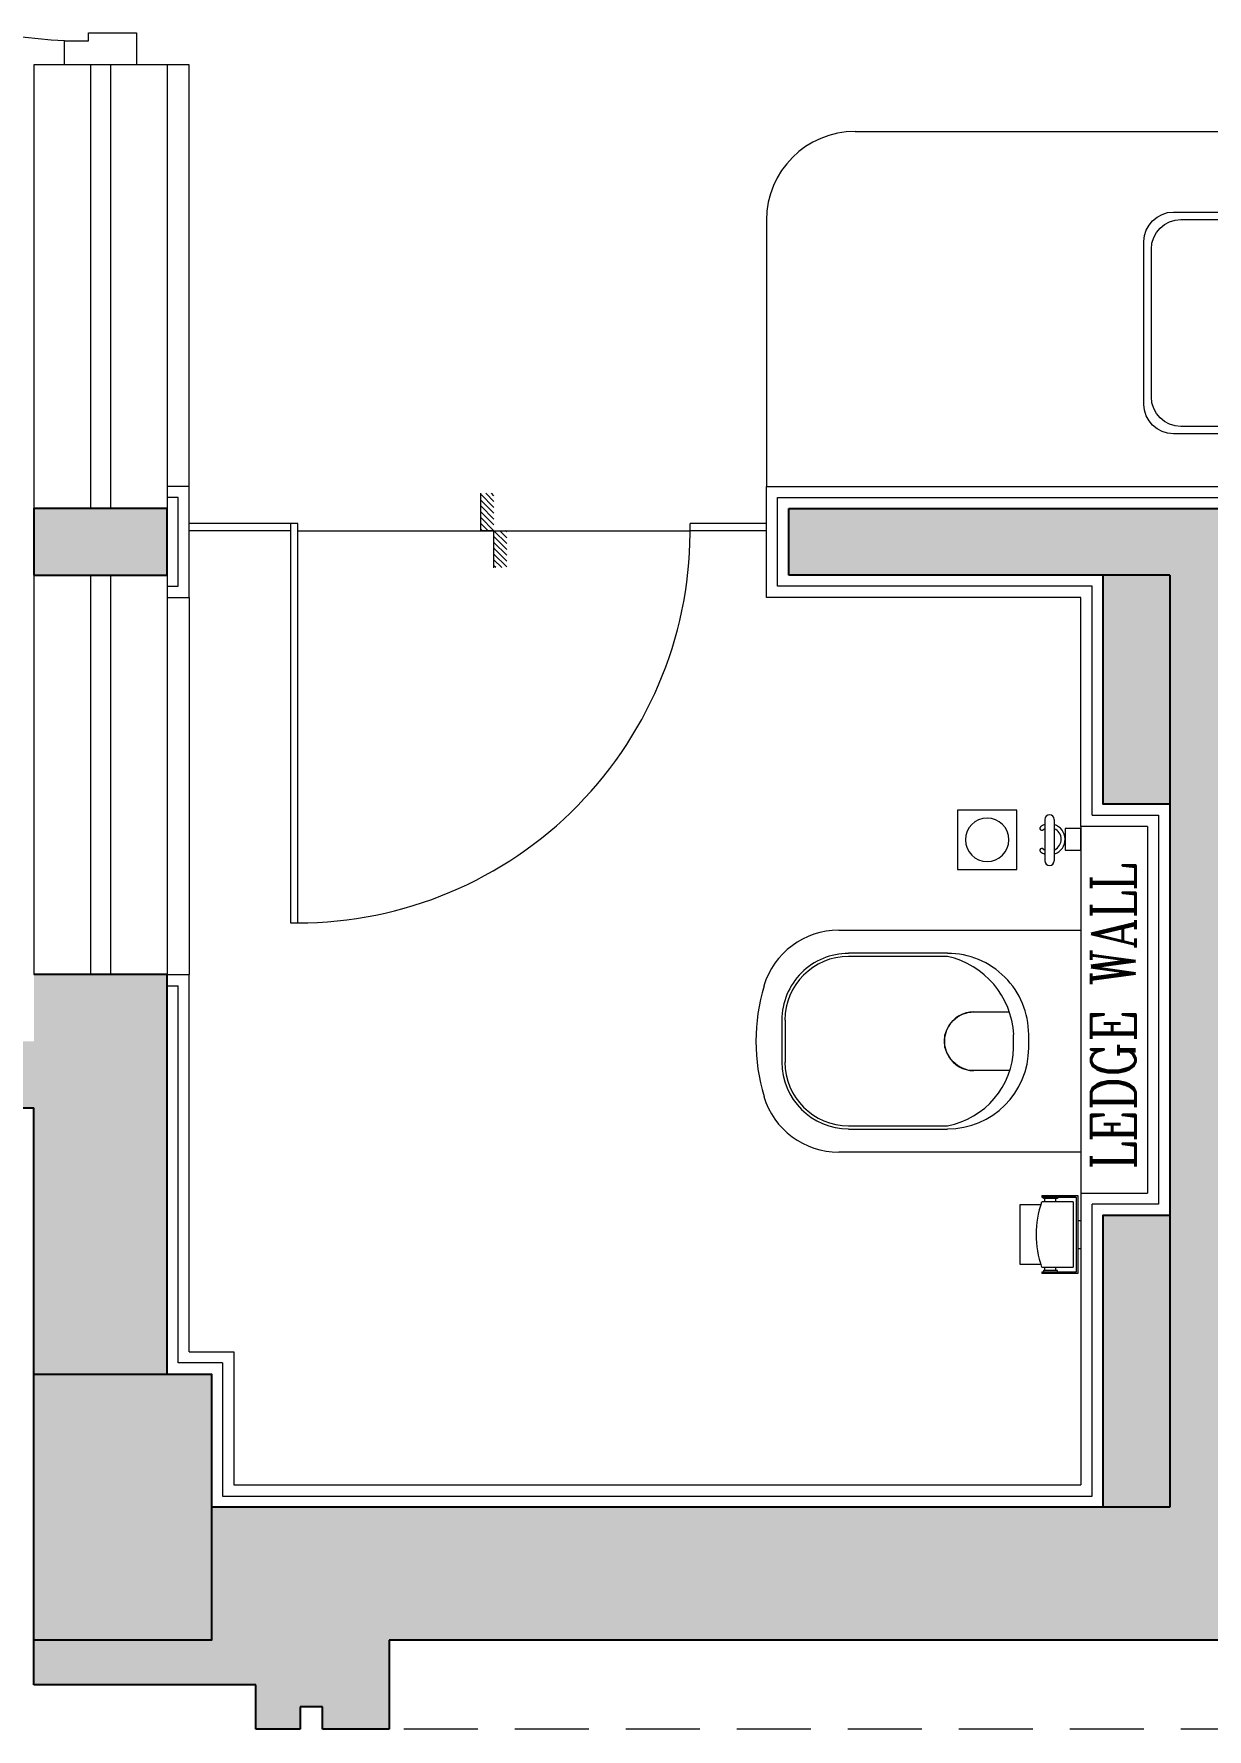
# Model space of a CAD drawing. Header units: inches. Extents: x 211391 to 214260, y -106888 to -102532.
# Drawn here: x 213129.9 to 213209.2, y -104890 to -104775.4 of the extents above; entities that cross this region are included whole.
import ezdxf

# ---------------------------------------------------------------- set-up
doc = ezdxf.new("R2010")
doc.units = ezdxf.units.IN
doc.header["$MEASUREMENT"] = 0
doc.linetypes.add('0226--P-00-GA 18.02.10$0$DASH', pattern=[0.35, 0.25, -0.1])
doc.linetypes.add('HIDDEN', pattern=[0.375, 0.25, -0.125])
doc.layers.get('0').update_dxf_attribs({"color": 4})
for name, color, linetype, lineweight in [('BEAM', 90, '0226--P-00-GA 18.02.10$0$DASH', 25), ('counter', 177, 'Continuous', 13), ('DOOR', 2, 'Continuous', 9), ('DROP', 1, 'Continuous', 5), ('FIXTURES', 8, 'Continuous', 9), ('GLASS', 4, 'Continuous', 18), ('HATCH', 251, 'Continuous', 13), ('HIDDEN', 8, 'Continuous', 13), ('STONE', 1, 'Continuous', 18), ('TEXT', 3, 'Continuous', 9), ('WALL', 5, 'Continuous', 25), ('window', 1, 'Continuous', 18)]:
    doc.layers.add(name, color=color, linetype=linetype, lineweight=lineweight)
doc.layers.add('COLUMN', color=6, linetype='Continuous')
doc.layers.get('BEAM').off()
doc.styles.add('dimtext', font='segoeuil.ttf', dxfattribs={"width": 0.8, "height": 3})

# ---------------------------------------------------------------- blocks, each defined once
blk = doc.blocks.new('79')
at = {"layer": 'COLUMN', "ltscale": 20, "true_color": 0xdd22ba}
h = blk.add_hatch(color=212, dxfattribs=at)
h.dxf.hatch_style = 1
h.paths.add_polyline_path([(213141.89, -104884.04), (213141.89, -104866.04), (213129.89, -104866.04), (213129.89, -104884.04)])
at = {"layer": 'COLUMN', "ltscale": 20}
blk.add_lwpolyline([(213129.89, -104866.04), (213141.89, -104866.04), (213141.89, -104884.04), (213129.89, -104884.04)], close=True, dxfattribs=at)
blk = doc.blocks.new('DOOR 3 L')
at = {"layer": 'DOOR'}
for points in [[(1.5, -4.54), (1.5, -3.04), (2, -3.04), (2, -0.04), (0, -0.04), (0, -4.54)], [(34.5, -4.54), (34.5, -3.04), (34, -3.04), (34, -0.04), (36, -0.04), (36, -4.54)]]:
    blk.add_lwpolyline(points, close=True, dxfattribs=at)
blk.add_lwpolyline([(34.5, -4.54, -0.400224), (1.5, -36.04), (1.5, -4.54), (3, -4.54), (3, -36.01)], format="xyb", dxfattribs=at)
blk = doc.blocks.new('RJeaT')
at = {"layer": 'FIXTURES', "ltscale": 0.2}
for p, q in [((1938.58, 410.34), (1938.58, 415.34)), ((1938.58, 415.34), (1940.88, 415.34)), ((1938.68, 410.44), (1938.68, 415.24)), ((1938.68, 415.24), (1940.88, 415.24)), ((1940.88, 414.94), (1938.88, 414.94)), ((1938.88, 410.74), (1938.88, 414.94)), ((1939.88, 415.24), (1939.88, 415.14)), ((1939.88, 415.14), (1940.78, 415.14)), ((1939.98, 415.14), (1939.98, 414.94)), ((1940.68, 415.14), (1940.68, 414.94)), ((1940.78, 415.14), (1940.78, 415.24)), ((1940.88, 415.24), (1940.88, 415.34)), ((1942.28, 414.74), (1940.98, 414.74)), ((1942.28, 410.94), (1942.28, 414.74)), ((1938.58, 413.74), (1938.38, 413.74)), ((1938.38, 411.94), (1938.38, 413.74)), ((1938.58, 411.94), (1938.38, 411.94)), ((1940.88, 410.34), (1938.58, 410.34)), ((1940.88, 410.44), (1938.68, 410.44)), ((1938.68, 410.44), (1940.88, 410.44)), ((1938.88, 410.74), (1940.88, 410.74)), ((1939.88, 410.44), (1939.88, 410.54)), ((1939.88, 410.54), (1940.78, 410.54)), ((1939.98, 410.74), (1939.98, 410.54)), ((1940.68, 410.74), (1940.68, 410.54)), ((1940.78, 410.54), (1940.78, 410.44)), ((1940.88, 410.34), (1940.88, 410.44)), ((1940.98, 410.94), (1942.28, 410.94)), ((1942.48, 389.48), (1942.48, 385.68)), ((1946.28, 389.48), (1942.48, 389.48)), ((1946.28, 385.68), (1946.28, 389.48)), ((1940.08, 386.28), (1940.08, 388.92)), ((1939.38, 388.25), (1938.38, 388.25)), ((1938.38, 388.25), (1938.38, 386.85)), ((1939.38, 386.85), (1939.38, 388.25)), ((1938.38, 386.85), (1939.38, 386.85)), ((1942.48, 385.68), (1946.28, 385.68))]:
    blk.add_line(p, q, dxfattribs=at)
at = {"layer": 'FIXTURES'}
for p, q in [((1938.38, 407.57), (1953.87, 407.57)), ((1938.38, 393.37), (1938.38, 407.57)), ((1953.24, 406.09), (1946.91, 406.09)), ((1953.24, 405.88), (1946.91, 405.88)), ((1942.93, 402.34), (1945.23, 402.34)), ((1942.93, 402.34), (1945.23, 402.34)), ((1957.3, 400.47), (1957.3, 401.81)), ((1957.51, 400.47), (1957.51, 401.81)), ((1941.71, 400.89), (1941.71, 400.04)), ((1942.68, 400.89), (1942.68, 400.04)), ((1957.3, 399.12), (1957.3, 400.47)), ((1957.51, 399.12), (1957.51, 400.47)), ((1945.23, 398.59), (1942.96, 398.59)), ((1945.23, 398.59), (1942.96, 398.59)), ((1946.91, 395.05), (1953.24, 395.05)), ((1946.91, 394.84), (1953.24, 394.84)), ((1953.87, 393.37), (1938.38, 393.37))]:
    blk.add_line(p, q, dxfattribs=at)
at = {"layer": 'FIXTURES', "ltscale": 0.2, "extrusion": (0, 0, -1)}
blk.add_line((1940.68, 386.28), (1940.68, 388.92), dxfattribs=at)
at = {"layer": 'FIXTURES'}
for centre, start, end in [((1953.87, 402.57), 16.6739, 90), ((1953.87, 398.37), 270, 343.3261)]:
    blk.add_arc(centre, 5, start, end, dxfattribs=at)
at = {"layer": 'FIXTURES', "ltscale": 0.2}
for centre, start, end in [((1940.38, 388.92), 0, 180), ((1940.38, 386.28), 180, 0)]:
    blk.add_arc(centre, 0.3, start, end, dxfattribs=at)
for centre, major_axis, ratio, start_param, end_param in [((1935.08, 412.84), (0, 6.17), 0.999988, 4.36874, 5.056072), ((1940.38, 387.55), (0, 0.991), 0.999988, 0.339854, 2.833873), ((1940.38, 387.55), (0, 0.991), 0.999988, -0.626784, -0.307745), ((1940.38, 387.55), (0, 0.743), 0.999988, 0.460571, 2.725879), ((1940.38, 387.55), (-0.525, 0.525), 1, -1.412135, -1.201093), ((1940.88, 388.25), (0, 0.124), 0.999988, 2.220239, 5.656431), ((1940.38, 387.55), (-0.525, 0.525), 1, 2.771889, 3.025893), ((1940.38, 387.55), (0, 0.991), 0.999988, 3.449295, 3.7684), ((1940.88, 386.85), (0, 0.124), 0.999988, 3.768369, 7.204495)]:
    blk.add_ellipse(centre, major_axis=major_axis, ratio=ratio, start_param=start_param, end_param=end_param, dxfattribs=at)
at = {"layer": 'FIXTURES'}
for centre, major_axis, ratio, start_param, end_param in [((1946.91, 400.89), (-3.67, 3.67), 1, -0.785398, 0.785398), ((1947.9, 400.76), (-3.69, 3.69), 1, -0.594765, 0.75982), ((1953.24, 401.81), (3.02, 3.02), 1, 5.497787, 7.068583), ((1953.24, 401.81), (-2.88, 2.88), 1, 3.926991, 5.497787), ((1944.14, 400.47), (-15.03, 0), 0.9017, 2.877811, 3.405374), ((1945.23, 400.47), (-1.33, 1.33), 1, 2.356194, 5.497787), ((1946.91, 400.04), (3.67, 3.67), 1, 2.356194, 3.926991), ((1948.1, 400.34), (3.84, 3.84), 1, 2.412384, 3.705746), ((1953.24, 399.12), (2.88, 2.88), 1, 3.926991, 5.497787), ((1953.24, 399.12), (-3.02, 3.02), 1, 2.356194, 3.926991)]:
    blk.add_ellipse(centre, major_axis=major_axis, ratio=ratio, start_param=start_param, end_param=end_param, dxfattribs=at)
at = {"layer": 'FIXTURES', "extrusion": (0, 0, -1)}
blk.add_ellipse((1945.23, 400.47), major_axis=(1.33, 1.33), ratio=1, start_param=-0.785398, end_param=2.356194, dxfattribs=at)
at = {"layer": 'FIXTURES', "ltscale": 0.2, "extrusion": (0, 0, -1)}
blk.add_ellipse((1944.38, 387.58), major_axis=(0, 1.39), ratio=0.999988, start_param=4.213360238e-07, end_param=6.28318572851561, dxfattribs=at)
blk = doc.blocks.new('AETJUEU')
at = {"layer": 'FIXTURES'}
for p, q in [((67937.68, -56339.05), (67936.69, -56339.05)), ((67936.69, -56339.05), (67936.69, -56343.07)), ((67937.68, -56343.07), (67937.68, -56339.05)), ((67936.69, -56340.58), (67927.19, -56340.58)), ((67936.69, -56341.08), (67927.69, -56341.08)), ((67947.19, -56340.58), (67937.68, -56340.58)), ((67946.69, -56341.08), (67937.68, -56341.08)), ((67925.19, -56342.58), (67925.19, -56353.58)), ((67925.69, -56343.08), (67925.69, -56353.08)), ((67936.69, -56343.07), (67937.68, -56343.07)), ((67948.69, -56353.08), (67948.69, -56343.08)), ((67949.19, -56353.58), (67949.19, -56342.58)), ((67927.19, -56355.58), (67947.19, -56355.58)), ((67927.69, -56355.08), (67946.69, -56355.08))]:
    blk.add_line(p, q, dxfattribs=at)
blk.add_circle((67937.19, -56348.08), 0.945, dxfattribs=at)
for centre, start, end in [((67927.19, -56342.58), 90, 180), ((67927.69, -56343.08), 90, 180), ((67946.69, -56343.08), 0, 90), ((67947.19, -56342.58), 0, 90), ((67927.19, -56353.58), 180, 270), ((67927.69, -56353.08), 180, 270), ((67946.69, -56353.08), 270, 0), ((67947.19, -56353.58), 270, 0)]:
    blk.add_arc(centre, 2, start, end, dxfattribs=at)
blk = doc.blocks.new('*X6')
at = {"color": 0}
for p, q in [((-16.76, -3.5), (-13.26, 0)), ((-16.76, -0.85), (-15.91, 0)), ((-16.42, -5.81), (-10.61, 0)), ((-13.76, -5.81), (-7.95, 0)), ((-11.11, -5.81), (-5.3, 0)), ((-8.46, -5.81), (-2.65, 0)), ((-5.81, -5.81), (0, 0)), ((0, 0), (6, 6)), ((0, 2.65), (3.35, 6)), ((0, 5.3), (0.7, 6)), ((2.65, 0), (8.65, 6)), ((5.3, 0), (11.3, 6)), ((7.95, 0), (13.95, 6)), ((10.61, 0), (16.61, 6)), ((13.26, 0), (17.04, 3.78)), ((15.91, 0), (17.04, 1.13)), ((-3.16, -5.81), (0, -2.65)), ((-0.51, -5.81), (0, -5.3))]:
    blk.add_line(p, q, dxfattribs=at)
blk = doc.blocks.new('4 UQ46U')
at = {"layer": 'DROP', "lineweight": 5}
blk.add_lwpolyline([(67308.83, -52969.15), (67308.83, -52972.46), (67307.64, -52972.46), (67307.64, -52975.82)], dxfattribs=at)
at = {"layer": 'DROP', "lineweight": 5, "extrusion": (0, 0, -1), "xscale": 0.1972594911858323, "yscale": 0.1972594911858323, "zscale": -0.1972594911858323, "rotation": 270}
blk.add_blockref('*X6', (-67308.83, -52972.46), dxfattribs=at)

msp = doc.modelspace()

# ---------------------------------------------------------------- hatches: boundary and pattern name
at = {"layer": 'HATCH', "ltscale": 15}
h = msp.add_hatch(color=256, dxfattribs=at)
h.dxf.hatch_style = 1
h.paths.add_polyline_path([(213252.89, -104807.54), (213180.89, -104807.54), (213180.89, -104812.04), (213206.64, -104812.04), (213206.64, -104875.04), (213141.89, -104875.04), (213141.89, -104884.04), (213129.89, -104884.04), (213129.89, -104887.04), (213144.89, -104887.04), (213144.89, -104890.04), (213147.89, -104890.04), (213147.89, -104888.54), (213149.39, -104888.54), (213149.39, -104890.04), (213153.89, -104890.04), (213153.89, -104884.04), (213279.89, -104884.04), (213279.89, -104890.04), (213284.39, -104890.04), (213284.39, -104888.54), (213285.89, -104888.54), (213285.89, -104890.04), (213288.89, -104890.04), (213288.89, -104887.04), (213303.89, -104887.04), (213303.89, -104884.04), (213291.89, -104884.04), (213291.89, -104875.04), (213284.18, -104875.04), (213284.18, -104879.54), (213219.12, -104879.54), (213219.12, -104875.04), (213211.14, -104875.04), (213211.14, -104812.04), (213252.89, -104812.04)])
h = msp.add_hatch(color=256, dxfattribs=at)
h.dxf.hatch_style = 1
h.paths.add_polyline_path([(213129.89, -104812.04), (213138.89, -104812.04), (213138.89, -104807.54), (213129.89, -104807.54)])
h = msp.add_hatch(color=256, dxfattribs=at)
h.dxf.hatch_style = 1
h.paths.add_polyline_path([(213206.64, -104812.04), (213202.14, -104812.04), (213202.14, -104827.52), (213206.64, -104827.52)])
h = msp.add_hatch(color=256, dxfattribs=at)
h.dxf.hatch_style = 1
h.paths.add_polyline_path([(213138.89, -104839.04), (213129.89, -104839.04), (213129.89, -104843.54), (213138.89, -104843.54), (213069.89, -104843.54), (213069.89, -104848.04), (213129.89, -104848.04), (213129.89, -104866.04), (213138.89, -104866.04)])
h = msp.add_hatch(color=256, dxfattribs=at)
h.dxf.hatch_style = 1
h.paths.add_polyline_path([(213206.64, -104855.31), (213202.14, -104855.31), (213202.14, -104875.04), (213206.64, -104875.04)])

# ---------------------------------------------------------------- linework, layer by layer
at = {"layer": 'counter', "ltscale": 20}
for p, q in [((213185.39, -104782.04), (213248.39, -104782.04)), ((213179.39, -104788.04), (213179.39, -104806.04))]:
    msp.add_line(p, q, dxfattribs=at)
msp.add_arc((213185.39, -104788.04), 6, 90, 180, dxfattribs=at)
at = {"layer": 'DROP', "ltscale": 20}
msp.add_line((213147.73, -104809.04), (213174.23, -104809.04), dxfattribs=at)
at = {"layer": 'GLASS', "ltscale": 10}
for p, q in [((213147.73, -104808.54), (213140.39, -104808.54)), ((213179.39, -104808.54), (213174.23, -104808.54)), ((213147.23, -104809.04), (213140.39, -104809.04)), ((213179.39, -104809.04), (213174.23, -104809.04))]:
    msp.add_line(p, q, dxfattribs=at)
msp.add_lwpolyline([(213147.23, -104835.54), (213147.73, -104835.54), (213147.73, -104808.54), (213147.23, -104808.54)], close=True, dxfattribs=at)
msp.add_arc((213147.73, -104809.04), 26.5, 270, 1.0709, dxfattribs=at)
at = {"layer": 'HIDDEN', "linetype": 'HIDDEN', "ltscale": 20}
msp.add_line((213279.89, -104890.04), (213153.89, -104890.04), dxfattribs=at)
msp.add_lwpolyline([(213129.89, -104731.04), (213078.89, -104731.04), (213078.89, -104839.04), (213129.89, -104839.04)], dxfattribs=at)
at = {"layer": 'STONE'}
for p, q in [((213140.39, -104777.54), (213138.89, -104777.54)), ((213140.39, -104806.04), (213140.39, -104777.54)), ((213140.39, -104777.79), (213140.39, -104777.54)), ((213140.39, -104806.04), (213138.89, -104806.04)), ((213140.39, -104813.54), (213140.39, -104806.04)), ((213139.64, -104806.79), (213138.89, -104806.79)), ((213139.64, -104812.79), (213139.64, -104806.79)), ((213138.89, -104812.79), (213139.64, -104812.79)), ((213138.89, -104813.54), (213140.39, -104813.54)), ((213140.39, -104813.54), (213140.39, -104839.04)), ((213201.39, -104828.27), (213205.89, -104828.27)), ((213205.89, -104828.27), (213205.89, -104854.56)), ((213205.14, -104829.02), (213200.64, -104829.02)), ((213200.64, -104829.02), (213200.64, -104853.81)), ((213205.14, -104829.02), (213205.14, -104853.81)), ((213138.89, -104839.04), (213140.39, -104839.04)), ((213138.89, -104839.79), (213139.64, -104839.79)), ((213139.64, -104865.29), (213139.64, -104839.79)), ((213140.39, -104864.54), (213140.39, -104839.04)), ((213200.64, -104853.81), (213205.14, -104853.81)), ((213200.64, -104853.81), (213200.64, -104873.54)), ((213205.89, -104854.56), (213201.39, -104854.56)), ((213201.39, -104874.29), (213201.39, -104854.56)), ((213142.64, -104865.29), (213139.64, -104865.29))]:
    msp.add_line(p, q, dxfattribs=at)
for points in [[(213200.64, -104829.02), (213200.64, -104813.54), (213179.39, -104813.54), (213179.39, -104806.04), (213254.39, -104806.04), (213254.39, -104813.54), (213212.64, -104813.54), (213212.64, -104873.54), (213220.62, -104873.54), (213220.62, -104878.04)], [(213201.39, -104828.27), (213201.39, -104812.79), (213180.14, -104812.79), (213180.14, -104806.79), (213253.64, -104806.79), (213253.64, -104812.79), (213211.89, -104812.79), (213211.89, -104874.29), (213219.87, -104874.29), (213219.87, -104878.79), (213283.43, -104878.79)], [(213140.39, -104864.54), (213143.39, -104864.54), (213143.39, -104873.54), (213200.64, -104873.54)], [(213142.64, -104865.29), (213142.64, -104874.29), (213201.39, -104874.29)]]:
    msp.add_lwpolyline(points, dxfattribs=at)
at = {"layer": 'WALL', "ltscale": 20}
for p, q in [((213180.89, -104812.04), (213180.89, -104807.54)), ((213180.89, -104807.54), (213252.89, -104807.54)), ((213206.64, -104812.04), (213180.89, -104812.04)), ((213206.64, -104812.04), (213206.64, -104875.04)), ((213129.89, -104866.04), (213129.89, -104848.04)), ((213206.64, -104875.04), (213141.89, -104875.04)), ((213129.89, -104887.04), (213129.89, -104884.04)), ((213279.89, -104884.04), (213153.89, -104884.04)), ((213153.89, -104884.04), (213153.89, -104890.04)), ((213144.89, -104887.04), (213129.89, -104887.04)), ((213144.89, -104890.04), (213144.89, -104887.04)), ((213149.39, -104888.54), (213147.89, -104888.54)), ((213147.89, -104888.54), (213147.89, -104890.04)), ((213149.39, -104890.04), (213149.39, -104888.54)), ((213147.89, -104890.04), (213144.89, -104890.04)), ((213153.89, -104890.04), (213149.39, -104890.04))]:
    msp.add_line(p, q, dxfattribs=at)
at = {"layer": 'WALL'}
for p, q in [((213138.89, -104839.04), (213129.89, -104839.04)), ((213138.89, -104866.04), (213138.89, -104839.04)), ((213069.89, -104848.04), (213129.89, -104848.04))]:
    msp.add_line(p, q, dxfattribs=at)
msp.add_lwpolyline([(213129.89, -104812.04), (213138.89, -104812.04), (213138.89, -104807.54), (213129.89, -104807.54)], close=True, dxfattribs=at)
for points in [[(213206.64, -104827.52), (213202.14, -104827.52), (213202.14, -104812.06)], [(213202.14, -104875.04), (213202.14, -104855.31), (213206.64, -104855.31)]]:
    msp.add_lwpolyline(points, dxfattribs=at)
at = {"layer": 'window', "ltscale": 20}
for p, q in [((213129.89, -104777.54), (213129.89, -104807.54)), ((213138.89, -104777.54), (213129.89, -104777.54)), ((213133.71, -104777.54), (213133.71, -104807.54)), ((213135.07, -104777.54), (213135.07, -104807.54)), ((213138.89, -104777.54), (213138.89, -104807.54)), ((213129.89, -104812.04), (213129.89, -104839.04)), ((213133.71, -104812.04), (213133.71, -104839.04)), ((213135.07, -104812.04), (213135.07, -104839.04)), ((213138.89, -104812.04), (213138.89, -104839.04))]:
    msp.add_line(p, q, dxfattribs=at)

# ---------------------------------------------------------------- block references
at = {"layer": 'BEAM'}
msp.add_blockref('79', (0, 0), dxfattribs=at)
at = {"layer": 'DOOR', "ltscale": 5, "xscale": 1.083333333333283, "yscale": 1.083333333333283, "zscale": 1.083333333333283, "rotation": 270.0000000001931}
msp.add_blockref('DOOR 3 L', (213136.87, -104738.54), dxfattribs=at)
at = {"layer": 'FIXTURES', "xscale": -1, "rotation": 180}
msp.add_blockref('AETJUEU', (145279.71, -161143.07), dxfattribs=at)
at = {"layer": 'FIXTURES', "xscale": 1.056338028168694, "yscale": 1.056338028168694, "zscale": 1.056338028168694, "rotation": 180}
msp.add_blockref('RJeaT', (215248.22, -104420.51), dxfattribs=at)
at = {"layer": 'WALL', "xscale": -0.7535655759087191, "yscale": 0.7535655759087191, "zscale": 0.7535655759087191, "rotation": 180}
msp.add_blockref('4 UQ46U', (162439.36, -144727.26), dxfattribs=at)

# ---------------------------------------------------------------- texts
at = {"layer": 'TEXT', "insert": (213204.32, -104841.89, 0), "char_height": 3, "width": 26.6717, "attachment_point": 8, "rotation": 90, "style": 'dimtext'}
msp.add_mtext('\\A1;{\\Fromanc|c0;LEDGE WALL}', dxfattribs=at)

doc.saveas('drawing.dxf')
